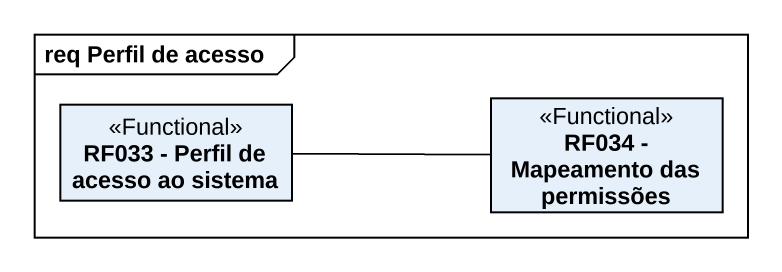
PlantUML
@startuml
mainframe req Perfil de acesso
hide circle
hide empty members
class "RF033 - Perfil de acesso ao sistema" as RF033_Perfil_de_acesso_ao <<Functional>>
class "RF034 - Mapeamento das permissões" as RF034_Mapeamento_das <<Functional>>
RF033_Perfil_de_acesso_ao -right- RF034_Mapeamento_das
@enduml
